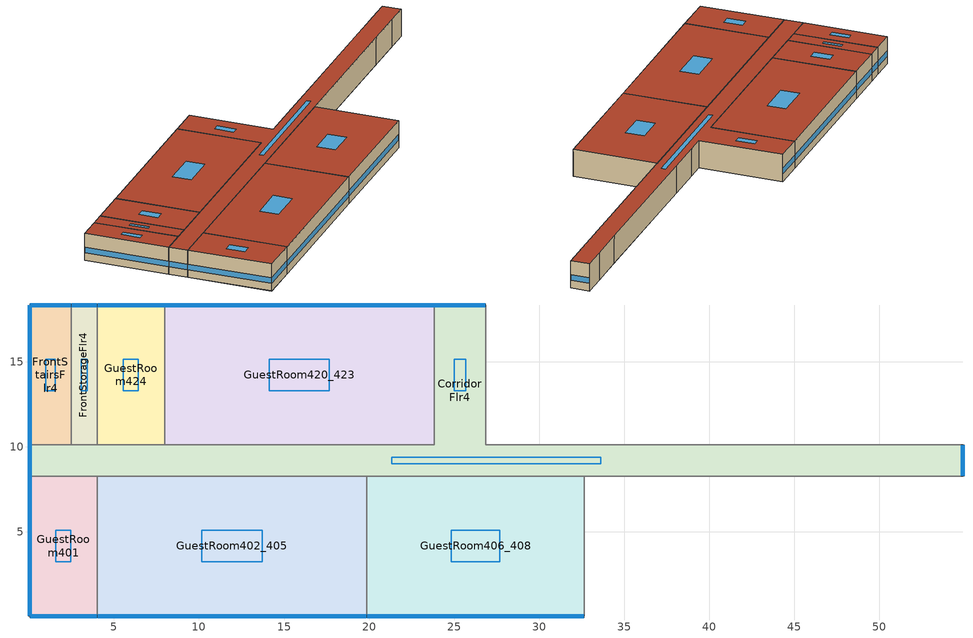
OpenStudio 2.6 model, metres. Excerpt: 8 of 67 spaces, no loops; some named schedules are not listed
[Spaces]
CorridorFlr4
 floor to CorridorFlr3: 26.87,18.34 26.87,10.11 54.91,10.11 54.91,8.28 0.05,8.28 0.05,10.11 23.82,10.11 23.82,18.34 z8.84
 wall outside: 0.05,10.11 0.05,8.28 / 26.87,18.34 23.82,18.34 / 54.91,8.28 54.91,10.11 z8.84:11.58
 wall to ElevatorCoreFlr4: 28.7,10.11 26.87,10.11 26.87,18.34 z8.84:11.58
 wall to FrontStairsFlr4: 2.49,10.11 0.05,10.11 z8.84:11.58
 wall to GuestRoom420_423: 23.82,18.34 23.82,10.11 7.97,10.11 z8.84:11.58
 wall to GuestRoom406_408: 19.86,8.28 32.66,8.28 z8.84:11.58
 wall to GuestRoom424: 7.97,10.11 4.01,10.11 z8.84:11.58
 wall to GuestRoom402_405: 4.01,8.28 19.86,8.28 z8.84:11.58
 wall to RearStairsFlr4: 54.91,10.11 52.47,10.11 z8.84:11.58
 wall to GuestRoom413: 48.51,8.28 52.47,8.28 z8.84:11.58
 wall to GuestRoom415_418: 48.51,10.11 32.66,10.11 z8.84:11.58
 wall to RearStorageFlr4: 52.47,8.28 54.91,8.28 z8.84:11.58
 wall to GuestRoom401: 0.05,8.28 4.01,8.28 z8.84:11.58
 wall to FrontStorageFlr4: 4.01,10.11 2.49,10.11 z8.84:11.58
 wall to GuestRoom414: 52.47,10.11 48.51,10.11 z8.84:11.58
 wall to GuestRoom419: 32.66,10.11 28.7,10.11 z8.84:11.58
 wall to GuestRoom409_412: 32.66,8.28 48.51,8.28 z8.84:11.58
 window: 0.05,10.08 0.05,8.3 / 54.91,8.3 54.91,10.08 z9.6:10.17; 26.85,18.34 23.85,18.34 z9.6:10.16
 roof outside: 54.91,8.28 54.91,10.11 26.87,10.11 26.87,18.34 23.82,18.34 23.82,10.11 0.05,10.11 0.05,8.28 z11.58
 skylight: 33.62,9.4 21.35,9.4 21.35,8.99 33.62,8.99 z11.58; 25.69,15.14 25.01,15.14 25.01,13.3 25.69,13.3 z11.58
GuestRoom402_405
 floor to GuestRoom302_305: 19.86,8.28 19.86,0.05 4.01,0.05 4.01,8.28 z8.84
 wall outside: 4.01,0.05 19.86,0.05 z8.84:11.58
 wall to GuestRoom406_408: 19.86,0.05 19.86,8.28 z8.84:11.58
 wall to GuestRoom401: 4.01,8.28 4.01,0.05 z8.84:11.58
 window: 4.04,0.05 19.84,0.05 z9.6:10.15
 roof outside: 19.86,0.05 19.86,8.28 4.01,8.28 4.01,0.05 z11.58
 skylight: 13.71,3.24 13.71,5.08 10.16,5.08 10.16,3.24 z11.58
GuestRoom401
 floor to GuestRoom301: 4.01,8.28 4.01,0.05 0.05,0.05 0.05,8.28 z8.84
 wall outside: 0.05,8.28 0.05,0.05 4.01,0.05 z8.84:11.58
 window: 0.05,8.25 0.05,0.07 z9.6:10.15; 0.07,0.05 3.99,0.05 z9.6:10.16
 roof outside: 4.01,0.05 4.01,8.28 0.05,8.28 0.05,0.05 z11.58
 skylight: 2.47,3.24 2.47,5.08 1.59,5.08 1.59,3.24 z11.58
GuestRoom420_423
 floor to GuestRoom320_323: 23.82,18.34 23.82,10.11 7.97,10.11 7.97,18.34 z8.84
 wall outside: 23.82,18.34 7.97,18.34 z8.84:11.58
 wall to GuestRoom424: 7.97,18.34 7.97,10.11 z8.84:11.58
 window: 23.8,18.34 8,18.34 z9.6:10.15
 roof outside: 23.82,10.11 23.82,18.34 7.97,18.34 7.97,10.11 z11.58
 skylight: 17.67,13.3 17.67,15.14 14.13,15.14 14.13,13.3 z11.58
GuestRoom424
 floor to GuestRoom324: 7.97,18.34 7.97,10.11 4.01,10.11 4.01,18.34 z8.84
 wall outside: 7.97,18.34 4.01,18.34 z8.84:11.58
 wall to FrontStorageFlr4: 4.01,18.34 4.01,10.11 z8.84:11.58
 window: 7.95,18.34 4.04,18.34 z9.6:10.16
 roof outside: 7.97,10.11 7.97,18.34 4.01,18.34 4.01,10.11 z11.58
 skylight: 6.44,13.3 6.44,15.14 5.55,15.14 5.55,13.3 z11.58
GuestRoom406_408
 floor to GuestRoom306_308: 32.66,8.28 32.66,0.05 19.86,0.05 19.86,8.28 z8.84
 wall outside: 19.86,0.05 32.66,0.05 z8.84:11.58
 wall to GuestRoom409_412: 32.66,0.05 32.66,8.28 z8.84:11.58
 window: 19.89,0.05 32.64,0.05 z9.6:10.15
 roof outside: 32.66,0.05 32.66,8.28 19.86,8.28 19.86,0.05 z11.58
 skylight: 27.69,3.24 27.69,5.08 24.83,5.08 24.83,3.24 z11.58
FrontStorageFlr4
 floor to FrontStorageFlr3: 4.01,18.34 4.01,10.11 2.49,10.11 2.49,18.34 z8.84
 wall outside: 4.01,18.34 2.49,18.34 z8.84:11.58
 wall to FrontStairsFlr4: 2.49,18.34 2.49,10.11 z8.84:11.58
 window: 3.99,18.34 2.51,18.34 z9.6:10.17
 roof outside: 4.01,10.11 4.01,18.34 2.49,18.34 2.49,10.11 z11.58
 skylight: 3.42,13.3 3.42,15.14 3.08,15.14 3.08,13.3 z11.58
FrontStairsFlr4
 floor to FrontStairsFlr3: 2.49,18.34 2.49,10.11 0.05,10.11 0.05,18.34 z8.84
 wall outside: 2.49,18.34 0.05,18.34 0.05,10.11 z8.84:11.58
 window: 2.46,18.34 0.07,18.34 z9.6:10.16; 0.05,18.31 0.05,10.13 z9.6:10.15
 roof outside: 2.49,10.11 2.49,18.34 0.05,18.34 0.05,10.11 z11.58
 skylight: 1.54,13.3 1.54,15.14 1,15.14 1,13.3 z11.58
[Site]
Kuujjuaq AP_QC_CAN: Latitude {deg}=58.1; Longitude {deg}=-68.417; Time Zone {hr}=-5; Elevation {m}=39.9; Terrain=Suburbs
[Building]
SmallHotel-CAN_QC_Kuujjuaq.AP.719060_CWEC2016.epw created: 2018-10-11 19:08:58 +0000: North Axis {deg}=180; Default Construction Set=BTAP-Mass at hdd = 8550.0; Standards Number of Stories=4; Standards Number of Above Ground Stories=4; Standards Building Type=SmallHotel
[Site:WaterMainsTemperature]
Calculation Method=Correlation; Annual Average Outdoor Air Temperature {C}=-3.825; Maximum Difference In Monthly Average Outdoor Air Temperatures {deltaC}=36
[Site:GroundTemperature:BuildingSurface]
19.527, 19.502, 19.536, 19.598, 20.002, 21.64, 22.225, 22.375, 21.449, 20.121, 19.802, 19.633
[SizingPeriod:DesignDay] Barometric Pressure {Pa}=100847; Sky Clearness=0; Rain Indicator=0; Snow Indicator=0; Day of Month=21; Daylight Saving Time Indicator=0; Humidity Indicating Type=Wetbulb; Dry-Bulb Temperature Range Modifier Type=DefaultMultipliers
Name | Maximum Dry-Bulb Temperature {C} | Daily Dry-Bulb Temperature Range {deltaC} | Humidity Indicating Conditions at Maximum Dry-Bulb | Wind Speed {m/s} | Wind Direction {deg} | Month | Day Type | Solar Model Indicator | ASHRAE Taub | ASHRAE Taud
Kuujjuaq AP Ann Htg 99.6% Condns DB | -36.2 | 0 | -36.2 | 2.2 | 220 | 1 | WinterDesignDay | ASHRAEClearSky
Kuujjuaq AP Ann Clg .4% Condns DB=>MWB | 24.1 | 10.3 | 16.2 | 4 | 210 | 7 | SummerDesignDay | ASHRAETau | 0.364 | 2.418
[Material:NoMass] Roughness=Smooth; Thermal Absorptance=0.9; Solar Absorptance=0.7
Name | Thermal Resistance {m2-K/W} | Visible Absorptance
Typical Carpet Pad | 0.21648 | 0.8
Typical Insulation 1 | 6.78179 | 0.7
Typical Insulation 2 | 5.19354 | 0.7
Typical Insulation 3 | 7.04224 | 0.7
Typical Carpet Pad 2 | 2.57255 | 0.8
Typical Carpet Pad 3 | 4.69593 | 0.8
Typical Insulation 4 | 0.624982 | 0.7
Typical Insulation 5 | 0.625 | 0.7
[Material]
Name | Roughness | Thickness {m} | Conductivity {W/m-K} | Density {kg/m3} | Specific Heat {J/kg-K} | Thermal Absorptance | Solar Absorptance | Visible Absorptance
100mm Normalweight concrete floor | MediumSmooth | 0.1016 | 2.31 | 2322 | 832
G01 13mm gypsum board | Smooth | 0.0127 | 0.16 | 800 | 1090 | 0.9 | 0.7 | 0.5
G05 25mm wood | MediumSmooth | 0.0254 | 0.15 | 608 | 1630 | 0.9 | 0.5 | 0.5
4 in. Normalweight Concrete Floor | MediumRough | 0.1016 | 2.31 | 2322 | 832 | 0.9 | 0.7 | 0.7
1IN Stucco | Smooth | 0.0253 | 0.6918 | 1858 | 837 | 0.9 | 0.7 | 0.92
8IN CONCRETE HW RefBldg | Rough | 0.2032 | 1.311 | 2240 | 836.8 | 0.9 | 0.7 | 0.7
1/2IN Gypsum | Smooth | 0.0127 | 0.16 | 784.9 | 830 | 0.9 | 0.4 | 0.4
Metal Roof Surface; F08 Metal surface | Smooth | 0.0008 | 45.28 | 7824 | 500 | 0.9 | 0.7 | 0.7
6 in. Normalweight Concrete Floor | MediumRough | 0.1524 | 2.31 | 2322 | 832 | 0.9 | 0.7 | 0.7
[Construction]
BTAP-Int-Floor: 100mm Normalweight concrete floor, Typical Carpet Pad
BTAP-Int-Wall: G01 13mm gypsum board, G01 13mm gypsum board
BTAP-Int-Ceiling: Typical Carpet Pad, 100mm Normalweight concrete floor
BTAP-Ext-DaylightDiffuser: SimpleGlazing
BTAP-Int-Door: G05 25mm wood
BTAP-Ext-Floor-Mass:U-0.142: Typical Insulation 1, 4 in. Normalweight Concrete Floor, Typical Carpet Pad
BTAP-Ext-Wall-Mass:U-0.183: 1IN Stucco, 8IN CONCRETE HW RefBldg, Typical Insulation 2, 1/2IN Gypsum
BTAP-Ext-Roof-Metal:U-0.142: Metal Roof Surface, Typical Insulation 3
BTAP-Grnd-Floor-Mass:U-0.379: 6 in. Normalweight Concrete Floor, Typical Carpet Pad 2
BTAP-Grnd-Roof-Mass:U-0.21: 6 in. Normalweight Concrete Floor, Typical Carpet Pad 3
BTAP-Ext-Door:U-1.6: F08 Metal surface, Typical Insulation 4
BTAP-Ext-OverHeadDoor:U-1.6: Typical Insulation 5
BTAP-Ext-DaylightDiffuser:U=0.160 SHGC=0.600: SimpleGlazing:U=0.160 SHGC=0.600
[DefaultConstructionSet]
BTAP-Mass at hdd = 8550.0: Default Exterior Surface Constructions=BTAP-Mass at hdd = 8550.0; Default Interior Surface Constructions=Default Surface Constructions 2; Default Ground Contact Surface Constructions=BTAP-Mass at hdd = 8550.0 1; Default Exterior SubSurface Constructions=BTAP-Mass at hdd = 8550.0; Default Interior SubSurface Constructions=Default Sub Surface Constructions 2; Interior Partition Construction=BTAP-Int-Door
[DefaultSurfaceConstructions]
Name | Floor Construction | Wall Construction | Roof Ceiling Construction
Default Surface Constructions 2 | BTAP-Int-Floor | BTAP-Int-Wall | BTAP-Int-Ceiling
BTAP-Mass at hdd = 8550.0 | BTAP-Ext-Floor-Mass:U-0.142 | BTAP-Ext-Wall-Mass:U-0.183 | BTAP-Ext-Roof-Metal:U-0.142
BTAP-Mass at hdd = 8550.0 1 | BTAP-Grnd-Floor-Mass:U-0.379 | BTAP-Grnd-Roof-Mass:U-0.21 | BTAP-Grnd-Roof-Mass:U-0.21
[DefaultSubSurfaceConstructions]
Name | Fixed Window Construction | Operable Window Construction | Door Construction | Glass Door Construction | Overhead Door Construction | Skylight Construction | Tubular Daylight Dome Construction | Tubular Daylight Diffuser Construction
Default Sub Surface Constructions 2 | BTAP-Ext-DaylightDiffuser | BTAP-Ext-DaylightDiffuser | BTAP-Int-Door
BTAP-Mass at hdd = 8550.0 | BTAP-Ext-DaylightDiffuser:U=0.160 SHGC=0.600 | BTAP-Ext-DaylightDiffuser:U=0.160 SHGC=0.600 | BTAP-Ext-Door:U-1.6 | BTAP-Ext-DaylightDiffuser:U=0.160 SHGC=0.600 | BTAP-Ext-OverHeadDoor:U-1.6 | BTAP-Ext-DaylightDiffuser:U=0.160 SHGC=0.600 | BTAP-Ext-DaylightDiffuser:U=0.160 SHGC=0.600 | BTAP-Ext-DaylightDiffuser:U=0.160 SHGC=0.600
[WindowMaterial:SimpleGlazingSystem] Solar Heat Gain Coefficient=0.6; Visible Transmittance=0.21
Name | U-Factor {W/m2-K}
SimpleGlazing | 2.2
SimpleGlazing:U=0.160 SHGC=0.600 | 1.6
[Space] Building Story=BuildingStory4
Name | Space Type | Thermal Zone
GuestRoom424 | Space Function Hway lodging - rooms | Sp-GuestRoom424 Sys-1 Flr-4 Sch-F HPlcmt-north ZN
GuestRoom402_405 | Space Function Hway lodging - rooms | Sp-GuestRoom402_405 Sys-1 Flr-4 Sch-F HPlcmt-south ZN
GuestRoom420_423 | Space Function Hway lodging - rooms | Sp-GuestRoom420_423 Sys-1 Flr-4 Sch-F HPlcmt-north ZN
CorridorFlr4 | Space Function Corr. >= 2.4m wide-sch-F | Sp-CorridorFlr4 Sys-3 Flr-4 Sch-F HPlcmt-north ZN
GuestRoom406_408 | Space Function Hway lodging - rooms | Sp-GuestRoom406_408 Sys-1 Flr-4 Sch-F HPlcmt-south ZN
GuestRoom401 | Space Function Hway lodging - rooms | Sp-GuestRoom401 Sys-1 Flr-4 Sch-F HPlcmt-west ZN
FrontStorageFlr4 | Space Function Storage area - occsens | Sp-FrontStorageFlr4 Sys-4 Flr-4 Sch-E HPlcmt-north ZN
FrontStairsFlr4 | Space Function Stairway-sch-F | Sp-FrontStairsFlr4 Sys-3 Flr-4 Sch-F HPlcmt-west ZN
[BuildingStory]
BuildingStory4
[SpaceType] Standards Building Type=Space Function
Name | Default Schedule Set | Design Specification Outdoor Air Object | Standards Space Type
Space Function Corr. >= 2.4m wide-sch-F | Space Function Corr. >= 2.4m wide-sch-F Schedule Set | Space Function Corr. >= 2.4m wide-sch-F Ventilation | Corr. >= 2.4m wide-sch-F
Space Function Stairway-sch-F | Space Function Stairway-sch-F Schedule Set | Space Function Stairway-sch-F Ventilation | Stairway-sch-F
Space Function Storage area - occsens | Space Function Storage area - occsens Schedule Set | Space Function Storage area - occsens Ventilation | Storage area - occsens
Space Function Hway lodging - rooms | Space Function Hway lodging - rooms Schedule Set | Space Function Hway lodging - rooms Ventilation | Hway lodging - rooms
[People:Definition] Number of People Calculation Method=People/Area; Fraction Radiant=0.3
Name | People per Space Floor Area {person/m2}
Space Function Corr. >= 2.4m wide-sch-F People Definition; Space Function Storage area - occsens People Definition | 0.0100104
Space Function Hway lodging - rooms People Definition | 0.0400417
Space Function Stairway-sch-F People Definition | 0.0049514
[People] Work Efficiency Schedule=Work Efficiency Schedule; Clothing Insulation Schedule=Clothing Schedule; Air Velocity Schedule=Air Velocity Schedule; Multiplier=1
Name | People Definition | Space or SpaceType
Space Function Corr. >= 2.4m wide-sch-F People | Space Function Corr. >= 2.4m wide-sch-F People Definition | Space Function Corr. >= 2.4m wide-sch-F
Space Function Hway lodging - rooms People | Space Function Hway lodging - rooms People Definition | Space Function Hway lodging - rooms
Space Function Stairway-sch-F People | Space Function Stairway-sch-F People Definition | Space Function Stairway-sch-F
Space Function Storage area - occsens People | Space Function Storage area - occsens People Definition | Space Function Storage area - occsens
[Lights:Definition] Design Level Calculation Method=Watts/Area; Fraction Radiant=0.5; Fraction Visible=0.2
Name | Watts per Space Floor Area {W/m2}
Space Function Corr. >= 2.4m wide-sch-F Lights Definition | 7.09994
Space Function Hway lodging - rooms Lights Definition | 8.09993
Space Function Stairway-sch-F Lights Definition | 7.39994
Space Function Storage area - occsens Lights Definition | 6.11995
[Lights] Fraction Replaceable=1
Name | Lights Definition | Space or SpaceType
Space Function Corr. >= 2.4m wide-sch-F Lights | Space Function Corr. >= 2.4m wide-sch-F Lights Definition | Space Function Corr. >= 2.4m wide-sch-F
Space Function Hway lodging - rooms Lights | Space Function Hway lodging - rooms Lights Definition | Space Function Hway lodging - rooms
Space Function Stairway-sch-F Lights | Space Function Stairway-sch-F Lights Definition | Space Function Stairway-sch-F
Space Function Storage area - occsens Lights | Space Function Storage area - occsens Lights Definition | Space Function Storage area - occsens
[DesignSpecification:OutdoorAir] Outdoor Air Method=Sum; Outdoor Air Flow per Person {m3/s-person}=0; Outdoor Air Flow Rate {m3/s}=0; Outdoor Air Flow Air Changes per Hour {1/hr}=0
Name | Outdoor Air Flow per Floor Area {m3/s-m2}
Space Function Corr. >= 2.4m wide-sch-F Ventilation; Space Function Stairway-sch-F Ventilation | 0.0003048
Space Function Hway lodging - rooms Ventilation | 0.0005588
Space Function Storage area - occsens Ventilation | 0.0003556
[DefaultScheduleSet] People Activity Level Schedule=NECB-Activity; Infiltration Schedule=Always On
Name | Number of People Schedule | Lighting Schedule | Electric Equipment Schedule
Space Function Corr. >= 2.4m wide-sch-F Schedule Set; Space Function Hway lodging - rooms Schedule Set; Space Function Stairway-sch-F Schedule Set | NECB-F-Occupancy | NECB-F-Lighting | NECB-F-Electric-Equipment
Space Function Storage area - occsens Schedule Set | NECB-E-Occupancy | NECB-E-Lighting | NECB-E-Electric-Equipment
[ThermostatSetpoint:DualSetpoint]
Name | Heating Setpoint Temperature Schedule | Cooling Setpoint Temperature Schedule
Space Function Hway lodging - rooms Thermostat 64; Space Function Hway lodging - rooms Thermostat 65; Space Function Hway lodging - rooms Thermostat 66; Space Function Hway lodging - rooms Thermostat 67; Space Function Hway lodging - rooms Thermostat 68; Space Function Corr. >= 2.4m wide-sch-F Thermostat 8; Space Function Stairway-sch-F Thermostat 16 | NECB-F-Thermostat Setpoint-Heating | NECB-F-Thermostat Setpoint-Cooling
Space Function Storage area - occsens Thermostat 17 | NECB-E-Thermostat Setpoint-Heating | NECB-E-Thermostat Setpoint-Cooling
[ElectricEquipment:Definition] Design Level Calculation Method=Watts/Area; Fraction Radiant=0.5
Name | Watts per Space Floor Area {W/m2}
Space Function Hway lodging - rooms Elec Equip Definition | 2.49998
Space Function Storage area - occsens Elec Equip Definition | 0.999992
[ElectricEquipment]
Name | Electric Equipment Definition | Space or SpaceType
Space Function Hway lodging - rooms Elec Equip | Space Function Hway lodging - rooms Elec Equip Definition | Space Function Hway lodging - rooms
Space Function Storage area - occsens Elec Equip | Space Function Storage area - occsens Elec Equip Definition | Space Function Storage area - occsens
[SpaceInfiltration:DesignFlowRate] Schedule=Always On Discrete; Design Flow Rate Calculation Method=Flow/ExteriorArea; Flow per Exterior Surface Area {m3/s-m2}=0.00025; Constant Term Coefficient=0; Temperature Term Coefficient=0; Velocity Term Coefficient=0.224; Velocity Squared Term Coefficient=0
Name | Space or SpaceType
CorridorFlr4 Infiltration | CorridorFlr4
FrontStairsFlr4 Infiltration | FrontStairsFlr4
FrontStorageFlr4 Infiltration | FrontStorageFlr4
GuestRoom401 Infiltration | GuestRoom401
GuestRoom402_405 Infiltration | GuestRoom402_405
GuestRoom406_408 Infiltration | GuestRoom406_408
GuestRoom420_423 Infiltration | GuestRoom420_423
GuestRoom424 Infiltration | GuestRoom424
[ThermalZone] Use Ideal Air Loads=No
Name | Thermostat
Sp-GuestRoom420_423 Sys-1 Flr-4 Sch-F HPlcmt-north ZN | Space Function Hway lodging - rooms Thermostat 64
Sp-GuestRoom424 Sys-1 Flr-4 Sch-F HPlcmt-north ZN | Space Function Hway lodging - rooms Thermostat 65
Sp-GuestRoom401 Sys-1 Flr-4 Sch-F HPlcmt-west ZN | Space Function Hway lodging - rooms Thermostat 66
Sp-GuestRoom402_405 Sys-1 Flr-4 Sch-F HPlcmt-south ZN | Space Function Hway lodging - rooms Thermostat 67
Sp-GuestRoom406_408 Sys-1 Flr-4 Sch-F HPlcmt-south ZN | Space Function Hway lodging - rooms Thermostat 68
Sp-CorridorFlr4 Sys-3 Flr-4 Sch-F HPlcmt-north ZN | Space Function Corr. >= 2.4m wide-sch-F Thermostat 8
Sp-FrontStairsFlr4 Sys-3 Flr-4 Sch-F HPlcmt-west ZN | Space Function Stairway-sch-F Thermostat 16
Sp-FrontStorageFlr4 Sys-4 Flr-4 Sch-E HPlcmt-north ZN | Space Function Storage area - occsens Thermostat 17
[Schedule:Ruleset]
Clothing Schedule: Default Day Schedule=Clothing Schedule Default Winter Clothes
Air Velocity Schedule: Default Day Schedule=Air Velocity Schedule Default
Work Efficiency Schedule: Default Day Schedule=Work Efficiency Schedule Default
NECB-F-Occupancy: Default Day Schedule=NECB-F-Occupancy Default
NECB-Activity: Default Day Schedule=NECB-Activity Default; Summer Design Day Schedule=NECB-Activity Summer Design Day; Winter Design Day Schedule=NECB-Activity Winter Design Day
NECB-F-Lighting: Default Day Schedule=NECB-F-Lighting Default
NECB-F-Electric-Equipment: Default Day Schedule=NECB-F-Electric-Equipment Default
Always On: Default Day Schedule=Always On Default
NECB-F-Thermostat Setpoint-Heating: Default Day Schedule=NECB-F-Thermostat Setpoint-Heating Default
NECB-F-Thermostat Setpoint-Cooling: Default Day Schedule=NECB-F-Thermostat Setpoint-Cooling Default
NECB-E-Occupancy: Default Day Schedule=NECB-E-Occupancy Default
NECB-E-Lighting: Default Day Schedule=NECB-E-Lighting Default
NECB-E-Electric-Equipment: Default Day Schedule=NECB-E-Electric-Equipment Default
NECB-E-Thermostat Setpoint-Heating: Default Day Schedule=NECB-E-Thermostat Setpoint-Heating Default
NECB-E-Thermostat Setpoint-Cooling: Default Day Schedule=NECB-E-Thermostat Setpoint-Cooling Default
[Schedule:Day]
Clothing Schedule Default Winter Clothes; Always On Default: 24, 0, 1
Air Velocity Schedule Default: 24, 0, 0.2
Work Efficiency Schedule Default: 24, 0, 0
NECB-F-Occupancy Default: 7, 0, 0.9, 8, 0, 0.7, 10, 0, 0.4, 16, 0, 0.2, 17, 0, 0.3, 20, 0, 0.5, 22, 0, 0.7, 23, 0, 0.8, 24, 0, 0.9
NECB-Activity Default; NECB-Activity Winter Design Day; NECB-Activity Summer Design Day: 24, 0, 130
NECB-F-Lighting Default; NECB-F-Electric-Equipment Default: 1, 0, 0.3, 3, 0, 0.2, 6, 0, 0.1, 7, 0, 0.2, 8, 0, 0.4, 9, 0, 0.5, 11, 0, 0.4, 12, 0, 0.3, 19, 0, 0.2, 20, 0, 0.6, 21, 0, 0.8, 22, 0, 0.9, 23, 0, 0.8, 24, 0, 0.6
NECB-F-Thermostat Setpoint-Heating Default: 1, 0, 22, 7, 0, 18, 8, 0, 20, 24, 0, 22
NECB-F-Thermostat Setpoint-Cooling Default: 24, 0, 24
NECB-E-Thermostat Setpoint-Heating Default: 7, 0, 18, 8, 0, 20, 19, 0, 22, 24, 0, 18
NECB-E-Thermostat Setpoint-Cooling Default: 7, 0, 35, 19, 0, 24, 24, 0, 35
[Schedule:Rule] Date Specification Type=DateRange; Start Day=1
Name | Schedule Ruleset | Rule Order | Day Schedule | Start Month | End Month | End Day | Apply Monday | Apply Tuesday | Apply Wednesday | Apply Thursday | Apply Friday | Apply Saturday | Apply Sunday
Schedule Rule 1 | Clothing Schedule | 0 | Clothing Schedule Summer Clothes | 5 | 9 | 30
Schedule Rule 2 | NECB-F-Occupancy | 2 | NECB-F-Occupancy Default|Wkdy Day | 1 | 12 | 31 | Yes | Yes | Yes | Yes | Yes
Schedule Rule 3 | NECB-F-Occupancy | 1 | NECB-F-Occupancy Sat Day | 1 | 12 | 31 |  |  |  |  |  | Yes
Schedule Rule 4 | NECB-F-Occupancy | 0 | NECB-F-Occupancy Sun|Hol Day | 1 | 12 | 31 |  |  |  |  |  |  | Yes
Schedule Rule 5 | NECB-F-Lighting | 2 | NECB-F-Lighting Default|Wkdy Day | 1 | 12 | 31 | Yes | Yes | Yes | Yes | Yes
Schedule Rule 6 | NECB-F-Lighting | 1 | NECB-F-Lighting Sat Day | 1 | 12 | 31 |  |  |  |  |  | Yes
Schedule Rule 7 | NECB-F-Lighting | 0 | NECB-F-Lighting Sun|Hol Day | 1 | 12 | 31 |  |  |  |  |  |  | Yes
Schedule Rule 8 | NECB-F-Electric-Equipment | 2 | NECB-F-Electric-Equipment Default|Wkdy Day | 1 | 12 | 31 | Yes | Yes | Yes | Yes | Yes
Schedule Rule 9 | NECB-F-Electric-Equipment | 1 | NECB-F-Electric-Equipment Sat Day | 1 | 12 | 31 |  |  |  |  |  | Yes
Schedule Rule 10 | NECB-F-Electric-Equipment | 0 | NECB-F-Electric-Equipment Sun|Hol Day | 1 | 12 | 31 |  |  |  |  |  |  | Yes
Schedule Rule 11 | NECB-F-Thermostat Setpoint-Heating | 2 | NECB-F-Thermostat Setpoint-Heating Default|Wkdy Day | 1 | 12 | 31 | Yes | Yes | Yes | Yes | Yes
Schedule Rule 12 | NECB-F-Thermostat Setpoint-Heating | 1 | NECB-F-Thermostat Setpoint-Heating Sat Day | 1 | 12 | 31 |  |  |  |  |  | Yes
Schedule Rule 13 | NECB-F-Thermostat Setpoint-Heating | 0 | NECB-F-Thermostat Setpoint-Heating Sun|Hol Day | 1 | 12 | 31 |  |  |  |  |  |  | Yes
Schedule Rule 14 | NECB-F-Thermostat Setpoint-Cooling | 2 | NECB-F-Thermostat Setpoint-Cooling Default|Wkdy Day | 1 | 12 | 31 | Yes | Yes | Yes | Yes | Yes
Schedule Rule 15 | NECB-F-Thermostat Setpoint-Cooling | 1 | NECB-F-Thermostat Setpoint-Cooling Sat Day | 1 | 12 | 31 |  |  |  |  |  | Yes
Schedule Rule 16 | NECB-F-Thermostat Setpoint-Cooling | 0 | NECB-F-Thermostat Setpoint-Cooling Sun|Hol Day | 1 | 12 | 31 |  |  |  |  |  |  | Yes
Schedule Rule 86 | NECB-E-Thermostat Setpoint-Heating | 2 | NECB-E-Thermostat Setpoint-Heating Default|Wkdy Day | 1 | 12 | 31 | Yes | Yes | Yes | Yes | Yes
Schedule Rule 87 | NECB-E-Thermostat Setpoint-Heating | 1 | NECB-E-Thermostat Setpoint-Heating Sat Day | 1 | 12 | 31 |  |  |  |  |  | Yes
Schedule Rule 88 | NECB-E-Thermostat Setpoint-Heating | 0 | NECB-E-Thermostat Setpoint-Heating Sun|Hol Day | 1 | 12 | 31 |  |  |  |  |  |  | Yes
Schedule Rule 89 | NECB-E-Thermostat Setpoint-Cooling | 2 | NECB-E-Thermostat Setpoint-Cooling Default|Wkdy Day | 1 | 12 | 31 | Yes | Yes | Yes | Yes | Yes
Schedule Rule 90 | NECB-E-Thermostat Setpoint-Cooling | 1 | NECB-E-Thermostat Setpoint-Cooling Sat Day | 1 | 12 | 31 |  |  |  |  |  | Yes
Schedule Rule 91 | NECB-E-Thermostat Setpoint-Cooling | 0 | NECB-E-Thermostat Setpoint-Cooling Sun|Hol Day | 1 | 12 | 31 |  |  |  |  |  |  | Yes
[Schedule:Constant]
Always On Discrete: Value=1
